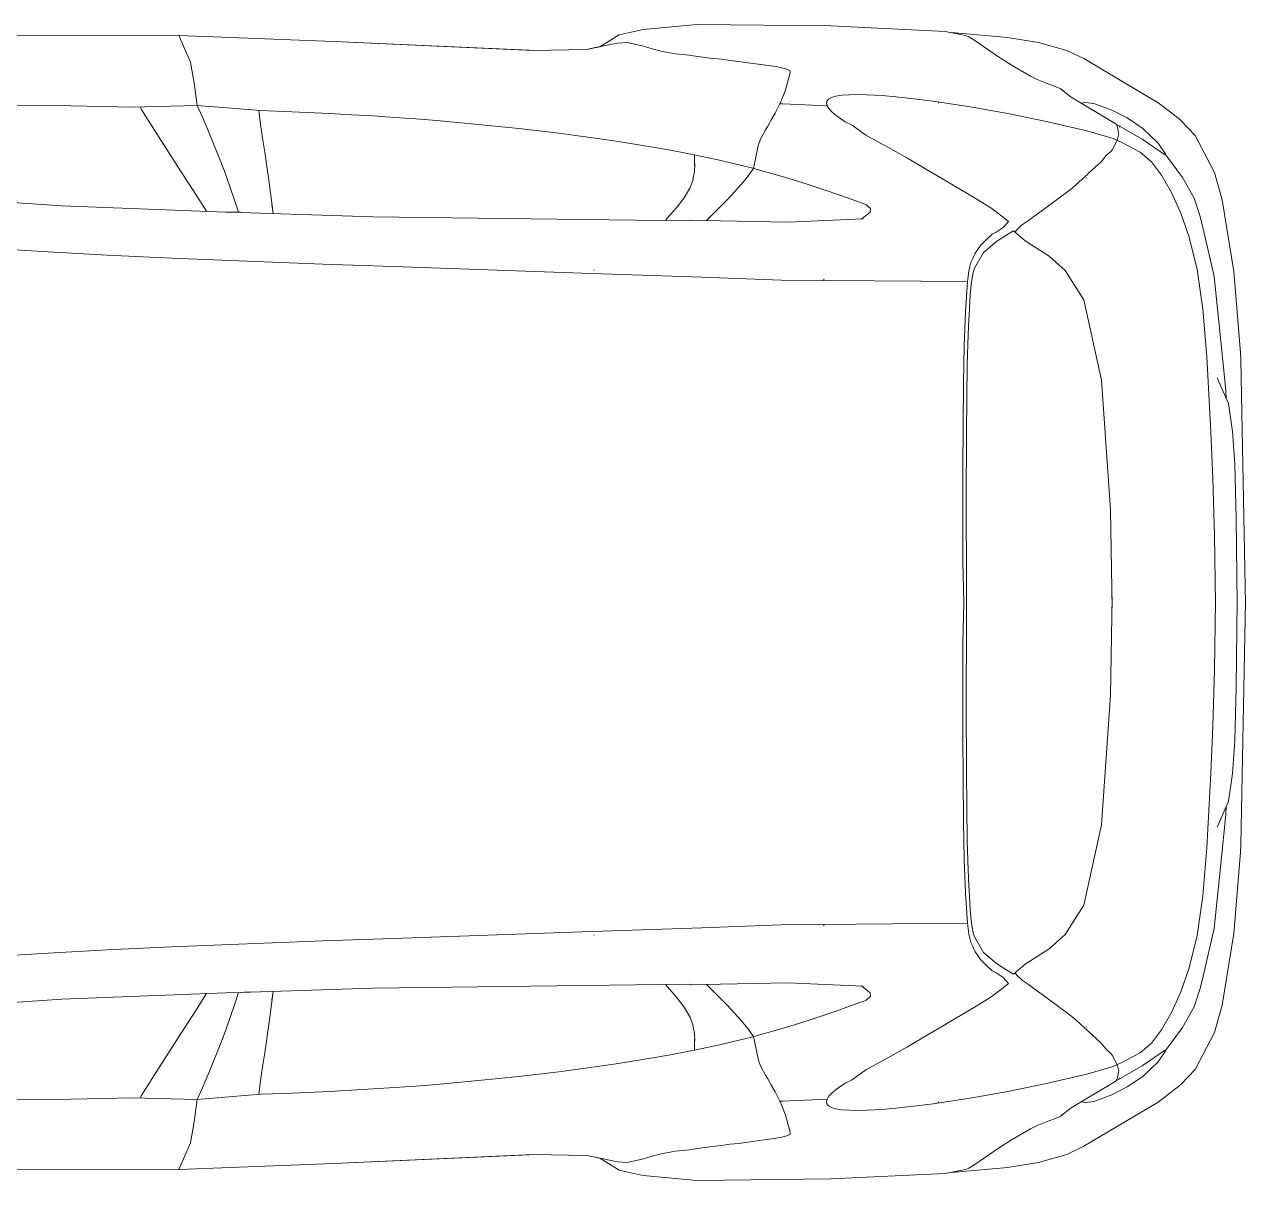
# Model space of a CAD drawing. Header units: millimetres. Extents: x -6000 to 28000, y -6000 to 27998.
# Drawn here: x 15007 to 16806, y 6429 to 8132 of the extents above; entities that cross this region are included whole.
import ezdxf

# ---------------------------------------------------------------- set-up
doc = ezdxf.new("R2010")
doc.units = ezdxf.units.MM
doc.header["$MEASUREMENT"] = 0
doc.layers.add('Interior - Furniture', color=7, linetype='Continuous')
doc.layers.add('Interior - Furniture _Pen_No__4', color=104, linetype='Continuous', lineweight=20, true_color=0x029e21)

# ---------------------------------------------------------------- blocks, each defined once
blk = doc.blocks.new('Subcompact Car 18')
at = {"layer": 'Interior - Furniture _Pen_No__4', "linetype": 'Continuous'}
for p, q in [((1844.2, 851.5), (1765, 844.2)), ((1844.2, 851.5), (1765, 844.2)), ((2041.1, 849.2), (1844.2, 851.5)), ((2041.1, 849.2), (1844.2, 851.5)), ((2209.5, 841), (2041.1, 849.2)), ((2209.5, 841), (2041.1, 849.2)), ((1081, 835), (446.4, 836.5)), ((1081, 835), (446.4, 836.5)), ((1081, 835), (1098.2, 795.8)), ((1081, 835), (1309, 826.2)), ((1309, 826.2), (1081, 835)), ((1700.8, 818.7), (1729.7, 836.2)), ((1729.7, 836.2), (1700.8, 818.7)), ((1729.7, 836.2), (1765, 844.2)), ((1765, 844.2), (1729.7, 836.2)), ((2219.4, 839.2), (2209.5, 841)), ((2220.2, 839), (2209.5, 841)), ((2240.1, 835.3), (2219.4, 839.2)), ((2224.4, 839.1), (2220.2, 839)), ((2224.4, 839.1), (2220.2, 839)), ((2301.5, 832.3), (2224.4, 839.1)), ((2301.5, 832.3), (2224.4, 839.1)), ((2244.7, 833.1), (2240.1, 835.3)), ((2253.3, 827.8), (2244.7, 833.1)), ((2265.9, 819.1), (2253.3, 827.8)), ((2347.2, 824.7), (2301.5, 832.3)), ((2347.2, 824.7), (2301.5, 832.3)), ((1309, 826.2), (1608.2, 813)), ((1602.6, 813.2), (1309, 826.2)), ((1682, 814.4), (1602.6, 813.2)), ((1682, 814.4), (1602.6, 813.2)), ((1700.8, 818.7), (1682, 814.4)), ((1682, 814.4), (1693.9, 817.3)), ((1693.9, 817.3), (1726.8, 824)), ((1726.8, 824), (1741.4, 824.9)), ((1741.4, 824.9), (1765.4, 819.3)), ((1765.4, 819.3), (1778, 815.6)), ((1778, 815.6), (1793.5, 811.8)), ((1793.5, 811.8), (1796.3, 811.2)), ((1796.3, 811.2), (1812.3, 808.1)), ((2288.2, 803.8), (2265.9, 819.1)), ((2347.2, 824.7), (2389.1, 812.9)), ((2389.1, 812.9), (2347.2, 824.7)), ((2389.1, 812.9), (2414.1, 801.1)), ((2414.1, 801.1), (2389.1, 812.9)), ((1098.2, 795.8), (1103.5, 764.9)), ((1812.3, 808.1), (1832.5, 806.1)), ((1832.5, 806.1), (1838.5, 805.4)), ((1838.5, 805.4), (1863, 801.9)), ((1863, 801.9), (1879.8, 800.1)), ((1879.8, 800.1), (1892.9, 798.1)), ((1892.9, 798.1), (1905.4, 796.8)), ((1905.4, 796.8), (1919, 794.9)), ((1919, 794.9), (1960.7, 789.3)), ((2308.2, 790.8), (2288.2, 803.8)), ((2523.4, 736.1), (2414.1, 801.1)), ((2523.4, 736.1), (2414.1, 801.1)), ((1960.7, 789.3), (1969, 787.7)), ((1969, 787.7), (1971.1, 787.1)), ((1971.1, 787.1), (1976.3, 785.6)), ((1976.3, 785.6), (1978.4, 784.7)), ((1979.9, 774.2), (1978.1, 768.5)), ((1978.4, 784.7), (1979.4, 784.2)), ((1979.4, 784.2), (1980.8, 783.5)), ((1981.5, 780.7), (1979.9, 774.2)), ((1980.8, 783.5), (1981.2, 782.8)), ((1981.2, 782.8), (1981.6, 781.2)), ((1981.6, 781.2), (1981.5, 780.7)), ((2335.2, 775.3), (2308.2, 790.8)), ((2345.3, 770.6), (2335.2, 775.3)), ((1103.5, 764.9), (1108.1, 732.3)), ((1977.5, 765.4), (1974.5, 755.3)), ((1978.1, 768.5), (1977.5, 765.4)), ((2359.8, 764.6), (2345.3, 770.6)), ((2370.9, 760.4), (2359.8, 764.6)), ((2379.1, 757.2), (2370.9, 760.4)), ((2395.3, 744.5), (2379.1, 757.2)), ((1968, 738.9), (1965.9, 734.5)), ((1973.8, 753.6), (1968, 738.9)), ((1974.5, 755.3), (1973.8, 753.6)), ((2034.7, 735.1), (2035.3, 738.4)), ((2035.3, 738.4), (2037.7, 741.4)), ((2037.7, 741.4), (2042.1, 743.8)), ((2042.1, 743.8), (2048.7, 745.8)), ((2048.7, 745.8), (2057.5, 747.2)), ((2057.5, 747.2), (2068.7, 748)), ((2068.7, 748), (2082.5, 748.1)), ((2082.5, 748.1), (2116.9, 746.7)), ((2116.9, 746.7), (2137.1, 744.9)), ((2137.1, 744.9), (2159.2, 742.6)), ((2159.2, 742.6), (2191.9, 738.6)), ((2191.9, 738.6), (2246.3, 730.3)), ((2460.2, 705.4), (2395.3, 744.5)), ((2422, 739.3), (2422, 739.3)), ((922, 731.4), (818.6, 732.6)), ((968.3, 730.6), (922, 731.4)), ((1011.8, 729.8), (968.3, 730.6)), ((1108.1, 732.3), (1011.8, 729.8)), ((1025.2, 726.9), (1024.2, 730.1)), ((1052.1, 684.9), (1025.2, 726.9)), ((1201.8, 724.5), (1108.1, 732.3)), ((1108.1, 732.3), (1115.6, 715.1)), ((1201.2, 704.1), (1198.9, 724.8)), ((1236.2, 723.2), (1201.8, 724.5)), ((1269.8, 721.8), (1236.2, 723.2)), ((1302.7, 720.2), (1269.8, 721.8)), ((1335, 718.5), (1302.7, 720.2)), ((1959.3, 720.9), (1953, 710)), ((1965.9, 734.5), (1959.3, 720.9)), ((1970.6, 734.7), (1965.9, 734.5)), ((1965.9, 734.5), (1970.6, 734.7)), ((2035.7, 731.4), (1970.6, 734.7)), ((1970.6, 734.7), (2035.7, 731.4)), ((2035.7, 731.4), (2034.7, 735.1)), ((2038.4, 727.4), (2035.7, 731.4)), ((2042.4, 723.1), (2038.4, 727.4)), ((2047.7, 718.5), (2042.4, 723.1)), ((2199.9, 737.4), (2199.9, 735.5)), ((2199.9, 737.4), (2199.9, 735.5)), ((2246.3, 730.3), (2302.1, 720.3)), ((2302.1, 720.3), (2356.5, 709.2)), ((2416.3, 736.7), (2410.4, 735.4)), ((2428.5, 734.9), (2416.3, 736.7)), ((2455.3, 725.2), (2428.5, 734.9)), ((2477.7, 713.7), (2455.3, 725.2)), ((2523.4, 736.1), (2553.7, 712.7)), ((2553.7, 712.7), (2523.4, 736.1)), ((1115.6, 715.1), (1123.7, 696.3)), ((1204.7, 681.2), (1201.2, 704.1)), ((1366.9, 716.6), (1335, 718.5)), ((1398.5, 714.6), (1366.9, 716.6)), ((1429.8, 712.3), (1398.5, 714.6)), ((1460.7, 709.8), (1429.8, 712.3)), ((1491.4, 707.2), (1460.7, 709.8)), ((1521.8, 704.3), (1491.4, 707.2)), ((1551.9, 701.3), (1521.8, 704.3)), ((1948.4, 701.5), (1945.2, 696.3)), ((1951.4, 707), (1948.4, 701.5)), ((1953, 710), (1951.4, 707)), ((2062.2, 708.2), (2047.7, 718.5)), ((2054.3, 713.5), (2047.7, 718.5)), ((2062.2, 708.2), (2054.3, 713.5)), ((2072.8, 703), (2062.2, 708.2)), ((2093, 688.6), (2072.8, 703)), ((2356.5, 709.2), (2418.4, 694.8)), ((2461.6, 704.4), (2460.2, 705.4)), ((2463.3, 700), (2461.6, 704.4)), ((2499.8, 682.6), (2461.6, 704.4)), ((2500.8, 698), (2477.7, 713.7)), ((2557.4, 709.6), (2553.7, 712.7)), ((2557.4, 709.6), (2553.7, 712.7)), ((2577.8, 688.1), (2557.4, 709.6)), ((2577.8, 688.1), (2557.4, 709.6)), ((1078.9, 642.9), (1052.1, 684.9)), ((1123.7, 696.3), (1131.6, 676.9)), ((1581.7, 698.1), (1551.9, 701.3)), ((1611.2, 694.7), (1581.7, 698.1)), ((1640.4, 691.2), (1611.2, 694.7)), ((1669.2, 687.4), (1640.4, 691.2)), ((1697.5, 683.5), (1669.2, 687.4)), ((1938.7, 684.4), (1935.8, 677.4)), ((1945.2, 696.3), (1938.7, 684.4)), ((2125, 670.9), (2093, 688.6)), ((2418.4, 694.8), (2457, 683.5)), ((2462.9, 680.7), (2465.4, 690.3)), ((2463.9, 697.6), (2463.3, 700)), ((2464.4, 694.1), (2463.9, 697.6)), ((2465.4, 690.3), (2464.4, 694.1)), ((2466.6, 700.3), (2466.1, 700.5)), ((2523.2, 676.4), (2500.8, 698)), ((2606.3, 633.4), (2577.8, 688.1)), ((2606.3, 633.4), (2577.8, 688.1)), ((1131.6, 676.9), (1132, 675.8)), ((1132, 675.8), (1140, 656.6)), ((1207.4, 663.5), (1204.7, 681.2)), ((1725.3, 679.4), (1697.5, 683.5)), ((1779.1, 670.8), (1725.3, 679.4)), ((1804.9, 666.2), (1779.1, 670.8)), ((1829.9, 661.4), (1804.9, 666.2)), ((1934.1, 672.4), (1927.4, 639.2)), ((1935.8, 677.4), (1934.1, 672.4)), ((2154.1, 654.4), (2125, 670.9)), ((2455.6, 666.9), (2454.6, 665.4)), ((2462.9, 680.7), (2455.6, 666.9)), ((2457, 683.5), (2468.7, 678)), ((2496.9, 663.5), (2468.7, 678)), ((2499.8, 682.6), (2535.6, 657.8)), ((2534.6, 659.8), (2523.2, 676.4)), ((1140, 656.6), (1148.1, 635.1)), ((1207.4, 663.5), (1209.4, 649.7)), ((1209.4, 649.7), (1210.9, 638.7)), ((1842.4, 658.9), (1829.9, 661.4)), ((1840.2, 656.4), (1840.3, 658.5)), ((1840.2, 654.1), (1840.2, 656.4)), ((1840.6, 643.4), (1840.2, 654.1)), ((1840.3, 658.5), (1840.3, 659.3)), ((1877.3, 651.5), (1842.4, 658.9)), ((1900, 646.2), (1877.3, 651.5)), ((2184.6, 636.3), (2154.1, 654.4)), ((2439.6, 649), (2426.3, 637.1)), ((2441.6, 651.4), (2439.6, 649)), ((2446.9, 658.2), (2441.6, 651.4)), ((2454.6, 665.4), (2446.9, 658.2)), ((2513.4, 649.3), (2496.9, 663.5)), ((2528.4, 629.4), (2513.4, 649.3)), ((2535.6, 657.8), (2559.4, 625.9)), ((1105.8, 600.9), (1078.9, 642.9)), ((1148.1, 635.1), (1156, 612.7)), ((1210.9, 638.7), (1213.8, 618.4)), ((1840.3, 634.9), (1838.2, 622.9)), ((1840.7, 645.9), (1840.2, 634.3)), ((1924.4, 640.1), (1900, 646.2)), ((1927.4, 639.2), (1917.1, 625.1)), ((1965.9, 628.6), (1924.4, 640.1)), ((2206.6, 623.5), (2184.6, 636.3)), ((2419.8, 631), (2402.7, 615.5)), ((2420.3, 631.7), (2419.8, 631)), ((2426.3, 637.1), (2420.3, 631.7)), ((2617.8, 593.2), (2606.3, 633.4)), ((2617.8, 593.2), (2606.3, 633.4)), ((1156, 612.7), (1163.9, 589.7)), ((1213.8, 618.4), (1217.3, 592.1)), ((1833.4, 609.8), (1838.3, 623.2)), ((1908.6, 615.3), (1899.4, 604.9)), ((1917.1, 625.1), (1908.6, 615.3)), ((1987.5, 622.1), (1965.9, 628.6)), ((2009.3, 615.2), (1987.5, 622.1)), ((2031.3, 607.9), (2009.3, 615.2)), ((2226.5, 611.9), (2206.6, 623.5)), ((2248.9, 598.7), (2226.5, 611.9)), ((2402.7, 615.5), (2396.1, 609.7)), ((2417.8, 624.8), (2418.3, 625.4)), ((2543.1, 604), (2528.4, 629.4)), ((2576.4, 595.8), (2559.4, 625.9)), ((908.5, 584.4), (725.9, 596.3)), ((1121.6, 576.2), (1105.8, 600.9)), ((1814, 581.4), (1825.2, 596.2)), ((1833.7, 610.4), (1825.2, 596.2)), ((1889.1, 593.8), (1877.4, 581.7)), ((1899.4, 604.9), (1889.1, 593.8)), ((2052.9, 600.5), (2031.3, 607.9)), ((2072.9, 593.4), (2052.9, 600.5)), ((2276.9, 581.2), (2248.9, 598.7)), ((2396.1, 609.7), (2369.4, 589.6)), ((2557, 573.4), (2543.1, 604)), ((2576.4, 595.8), (2585.2, 568.6)), ((1150.1, 575.1), (908.5, 584.4)), ((1163.9, 589.7), (1168.9, 574.7)), ((1217.3, 592.1), (1219.8, 572.9)), ((1218.1, 585.6), (1219.9, 572.9)), ((1814, 581.4), (1800.9, 566.4)), ((1877.4, 581.7), (1864.6, 568.9)), ((2091.2, 586.8), (2072.9, 593.4)), ((2093.1, 586.1), (2091.2, 586.8)), ((2093.4, 585.9), (2099.7, 580.1)), ((2099.7, 580.1), (2099.2, 575)), ((2295.2, 567.8), (2276.9, 581.2)), ((2357.9, 581.5), (2340.3, 568.7)), ((2369.3, 589.7), (2357.9, 581.5)), ((2635, 487.4), (2617.8, 593.2)), ((2635, 487.4), (2617.8, 593.2)), ((1171.2, 574.7), (1150.1, 575.1)), ((1171.2, 574.7), (1171.5, 574.4)), ((1171.2, 574.7), (1176.4, 574.2)), ((1176.4, 574.2), (1186.1, 574)), ((1366.4, 567.9), (1186.1, 574)), ((1366.4, 567.9), (1831.3, 562.2)), ((1800.9, 566.4), (1798.1, 563.4)), ((1834.7, 563.2), (1831.3, 562.2)), ((1834.7, 563.2), (1853.9, 562.6)), ((1835.1, 563.2), (1834.7, 563.2)), ((1835.7, 563.1), (1835.1, 563.2)), ((1978.1, 560.4), (1853.9, 562.6)), ((1864.6, 568.9), (1858.1, 562.5)), ((2088.8, 565), (1978.1, 560.4)), ((2086.7, 565.2), (2085.6, 564.9)), ((2099.2, 575), (2086.7, 565.2)), ((2302.8, 561.3), (2295.2, 567.8)), ((2295.2, 552.5), (2302.8, 561.3)), ((2332.3, 562.9), (2323.7, 556.6)), ((2340.3, 568.7), (2332.3, 562.9)), ((2569.3, 538), (2557, 573.4)), ((2589.9, 550.3), (2585.2, 568.6)), ((2270.2, 534.2), (2278.7, 542.7)), ((2278.7, 542.7), (2285, 545.7)), ((2285, 545.7), (2295.2, 552.5)), ((2285.2, 531.8), (2299, 540.8)), ((2299, 540.8), (2309.2, 546.9)), ((2309.2, 546.9), (2310.4, 547.6)), ((2327.4, 532.8), (2310.4, 547.6)), ((2316.2, 549.8), (2312.5, 545.7)), ((2321.2, 554.6), (2316.2, 549.8)), ((2323.7, 556.6), (2321.2, 554.6)), ((2589.9, 550.3), (2605.8, 480.2)), ((888.3, 516.6), (794.5, 522.3)), ((2257.6, 520), (2261.6, 525.7)), ((2261.6, 525.7), (2266.2, 530.3)), ((2266.2, 530.3), (2270.2, 534.2)), ((2266.2, 515.5), (2285.2, 531.8)), ((2362.8, 510.3), (2327.4, 532.8)), ((2581.1, 490.6), (2569.3, 538)), ((975.1, 511.5), (888.3, 516.6)), ((1070.5, 507.1), (975.1, 511.5)), ((1293.1, 498.2), (1070.5, 507.1)), ((2247.7, 500.9), (2250.2, 506.9)), ((2250.2, 506.9), (2253.9, 514.7)), ((2252.7, 492.5), (2266.2, 515.5)), ((2253.9, 514.7), (2257.6, 520)), ((2386.6, 489.2), (2362.8, 510.3)), ((1410.7, 494.5), (1293.1, 498.2)), ((1550, 489.5), (1410.7, 494.5)), ((1675.2, 485.3), (1550, 489.5)), ((1692.4, 490), (1692.5, 489.4)), ((2242.4, 472.6), (2244.3, 488.2)), ((2244.3, 488.2), (2246, 494.8)), ((2246, 494.8), (2247.7, 500.9)), ((2249.1, 475.4), (2251.1, 486.5)), ((2251.1, 486.5), (2252.7, 492.5)), ((2386.6, 489.2), (2413.7, 446)), ((2589.3, 431.9), (2581.1, 490.6)), ((2644.8, 367.7), (2635, 487.4)), ((2644.8, 367.7), (2635, 487.4)), ((1763.4, 482.3), (1675.2, 485.3)), ((1851.3, 479.2), (1763.4, 482.3)), ((1968.3, 474.6), (1851.3, 479.2)), ((2242.4, 472.6), (1968.3, 474.6)), ((2030.8, 473.8), (2030.8, 476.5)), ((2239.6, 428), (2242.4, 472.6)), ((2247.2, 459.1), (2249.1, 475.4)), ((2605.8, 480.2), (2615.7, 384.9)), ((2246.1, 444.1), (2247.2, 459.1)), ((2245.4, 431.4), (2246.1, 444.1)), ((2439.9, 327.4), (2413.7, 446)), ((2595, 361.6), (2589.3, 431.9)), ((2237.9, 378.4), (2239.6, 428)), ((2243.6, 394.3), (2244.6, 417)), ((2244.6, 417), (2245.4, 431.4)), ((2236.7, 322.8), (2237.9, 378.4)), ((2242.2, 350.8), (2243.6, 394.3)), ((2615.7, 384.9), (2623.1, 312.2)), ((2600.9, 251.6), (2595, 361.6)), ((2645.3, 357.4), (2644.8, 367.7)), ((2645.3, 357.4), (2644.8, 367.7)), ((2240.9, 250.4), (2242.2, 350.8)), ((2645.3, 357.4), (2652.2, -2.1)), ((2652.2, -2.1), (2645.3, 357.4)), ((2439.9, 327.4), (2453.3, 136.3)), ((2610.2, 330.9), (2627, 292.9)), ((2235.7, 197.3), (2236.7, 322.8)), ((2623.1, 312.2), (2623.8, 300.1)), ((2627, 292.9), (2633.1, 251.7)), ((2240.7, 147.8), (2240.9, 250.4)), ((2604, 182.3), (2600.9, 251.6)), ((2633.1, 251.7), (2636.4, 203.6)), ((2636.4, 203.6), (2638.2, 124.2)), ((2235.7, 129.5), (2235.7, 197.3)), ((2606.6, 99.2), (2604, 182.3)), ((2240.7, 109.9), (2240.7, 147.8)), ((2235.9, 59.7), (2235.7, 129.5)), ((2453.3, 136.3), (2455.7, -8.5)), ((2240.9, 71), (2240.7, 109.9)), ((2638.2, 124.2), (2639.6, -2.1)), ((2608.1, -2.1), (2606.6, 99.2)), ((2236, 39.8), (2235.9, 59.7)), ((2241.2, -8.4), (2240.9, 71)), ((2237, 0), (2236, 39.8)), ((2237, 0), (2236, -39.8)), ((2241.2, 8.4), (2240.9, -71)), ((2453.3, -136.3), (2455.7, 8.5)), ((2608.1, 2.1), (2606.6, -99.2)), ((2638.2, -124.2), (2639.6, 2.1)), ((2645.3, -357.4), (2652.2, 2.1)), ((2652.2, 2.1), (2645.3, -357.4)), ((2236, -39.8), (2235.9, -59.7)), ((2235.9, -59.7), (2235.7, -129.5)), ((2240.9, -71), (2240.7, -109.9)), ((2606.6, -99.2), (2604, -182.3)), ((2240.7, -109.9), (2240.7, -147.8)), ((2636.4, -203.6), (2638.2, -124.2)), ((2235.7, -129.5), (2235.7, -197.3)), ((2439.9, -327.4), (2453.3, -136.3)), ((2240.7, -147.8), (2240.9, -250.4)), ((2235.7, -197.3), (2236.7, -322.8)), ((2604, -182.3), (2600.9, -251.6)), ((2633.1, -251.7), (2636.4, -203.6)), ((2240.9, -250.4), (2242.2, -350.8)), ((2600.9, -251.6), (2595, -361.6)), ((2627, -292.9), (2633.1, -251.7)), ((2610.2, -330.9), (2627, -292.9)), ((2623.1, -312.2), (2623.8, -300.1)), ((2236.7, -322.8), (2237.9, -378.4)), ((2615.7, -384.9), (2623.1, -312.2)), ((2439.9, -327.4), (2413.7, -446)), ((2242.2, -350.8), (2243.6, -394.3)), ((2645.3, -357.4), (2644.8, -367.7)), ((2645.3, -357.4), (2644.8, -367.7)), ((2595, -361.6), (2589.3, -431.9)), ((2644.8, -367.7), (2635, -487.4)), ((2644.8, -367.7), (2635, -487.4)), ((2237.9, -378.4), (2239.6, -428)), ((2243.6, -394.3), (2244.6, -417)), ((2605.8, -480.2), (2615.7, -384.9)), ((2239.6, -428), (2242.4, -472.6)), ((2244.6, -417), (2245.4, -431.4)), ((2245.4, -431.4), (2246.1, -444.1)), ((2246.1, -444.1), (2247.2, -459.1)), ((2386.6, -489.2), (2413.7, -446)), ((2589.3, -431.9), (2581.1, -490.6)), ((2247.2, -459.1), (2249.1, -475.4)), ((1675.2, -485.3), (1550, -489.5)), ((1763.4, -482.3), (1675.2, -485.3)), ((1851.3, -479.2), (1763.4, -482.3)), ((1968.3, -474.6), (1851.3, -479.2)), ((2242.4, -472.6), (1968.3, -474.6)), ((2030.8, -473.8), (2030.8, -476.5)), ((2242.4, -472.6), (2244.3, -488.2)), ((2249.1, -475.4), (2251.1, -486.5)), ((2589.9, -550.3), (2605.8, -480.2)), ((1293.1, -498.2), (1070.5, -507.1)), ((1410.7, -494.5), (1293.1, -498.2)), ((1550, -489.5), (1410.7, -494.5)), ((1692.4, -490), (1692.5, -489.4)), ((2244.3, -488.2), (2246, -494.8)), ((2246, -494.8), (2247.7, -500.9)), ((2247.7, -500.9), (2250.2, -506.9)), ((2251.1, -486.5), (2252.7, -492.5)), ((2252.7, -492.5), (2266.2, -515.5)), ((2386.6, -489.2), (2362.8, -510.3)), ((2581.1, -490.6), (2569.3, -538)), ((2635, -487.4), (2617.8, -593.2)), ((2635, -487.4), (2617.8, -593.2)), ((888.3, -516.6), (794.5, -522.3)), ((975.1, -511.5), (888.3, -516.6)), ((1070.5, -507.1), (975.1, -511.5)), ((2250.2, -506.9), (2253.9, -514.7)), ((2253.9, -514.7), (2257.6, -520)), ((2257.6, -520), (2261.6, -525.7)), ((2266.2, -515.5), (2285.2, -531.8)), ((2362.8, -510.3), (2327.4, -532.8)), ((2261.6, -525.7), (2266.2, -530.3)), ((2266.2, -530.3), (2270.2, -534.2)), ((2270.2, -534.2), (2278.7, -542.7)), ((2285.2, -531.8), (2299, -540.8)), ((2327.4, -532.8), (2310.4, -547.6)), ((2569.3, -538), (2557, -573.4)), ((2278.7, -542.7), (2285, -545.7)), ((2285, -545.7), (2295.2, -552.5)), ((2295.2, -552.5), (2302.8, -561.3)), ((2299, -540.8), (2309.2, -546.9)), ((2309.2, -546.9), (2310.4, -547.6)), ((2316.2, -549.8), (2312.5, -545.7)), ((2321.2, -554.6), (2316.2, -549.8)), ((2323.7, -556.6), (2321.2, -554.6)), ((2332.3, -562.9), (2323.7, -556.6)), ((2589.9, -550.3), (2585.2, -568.6)), ((1150.1, -575.1), (908.5, -584.4)), ((1171.2, -574.7), (1150.1, -575.1)), ((1163.9, -589.7), (1168.9, -574.7)), ((1171.2, -574.7), (1176.4, -574.2)), ((1171.2, -574.7), (1171.5, -574.4)), ((1176.4, -574.2), (1186.1, -574)), ((1366.4, -567.9), (1186.1, -574)), ((1217.3, -592.1), (1219.8, -572.9)), ((1218.1, -585.6), (1219.9, -572.9)), ((1366.4, -567.9), (1831.3, -562.2)), ((1800.9, -566.4), (1798.1, -563.4)), ((1814, -581.4), (1800.9, -566.4)), ((1834.7, -563.2), (1831.3, -562.2)), ((1834.7, -563.2), (1853.9, -562.6)), ((1835.1, -563.2), (1834.7, -563.2)), ((1835.7, -563.1), (1835.1, -563.2)), ((1978.1, -560.4), (1853.9, -562.6)), ((1864.6, -568.9), (1858.1, -562.5)), ((1877.4, -581.7), (1864.6, -568.9)), ((2088.8, -565), (1978.1, -560.4)), ((2086.7, -565.2), (2085.6, -564.9)), ((2099.2, -575), (2086.7, -565.2)), ((2099.7, -580.1), (2099.2, -575)), ((2295.2, -567.8), (2276.9, -581.2)), ((2302.8, -561.3), (2295.2, -567.8)), ((2340.3, -568.7), (2332.3, -562.9)), ((2357.9, -581.5), (2340.3, -568.7)), ((2557, -573.4), (2543.1, -604)), ((2576.4, -595.8), (2585.2, -568.6)), ((908.5, -584.4), (725.9, -596.3)), ((1121.6, -576.2), (1105.8, -600.9)), ((1156, -612.7), (1163.9, -589.7)), ((1213.8, -618.4), (1217.3, -592.1)), ((1814, -581.4), (1825.2, -596.2)), ((1889.1, -593.8), (1877.4, -581.7)), ((2072.9, -593.4), (2052.9, -600.5)), ((2091.2, -586.8), (2072.9, -593.4)), ((2093.1, -586.1), (2091.2, -586.8)), ((2093.4, -585.9), (2099.7, -580.1)), ((2276.9, -581.2), (2248.9, -598.7)), ((2369.3, -589.7), (2357.9, -581.5)), ((2396.1, -609.7), (2369.4, -589.6)), ((2617.8, -593.2), (2606.3, -633.4)), ((2617.8, -593.2), (2606.3, -633.4)), ((1105.8, -600.9), (1078.9, -642.9)), ((1833.7, -610.4), (1825.2, -596.2)), ((1833.4, -609.8), (1838.3, -623.2)), ((1899.4, -604.9), (1889.1, -593.8)), ((1908.6, -615.3), (1899.4, -604.9)), ((2031.3, -607.9), (2009.3, -615.2)), ((2052.9, -600.5), (2031.3, -607.9)), ((2248.9, -598.7), (2226.5, -611.9)), ((2402.7, -615.5), (2396.1, -609.7)), ((2543.1, -604), (2528.4, -629.4)), ((2576.4, -595.8), (2559.4, -625.9)), ((1148.1, -635.1), (1156, -612.7)), ((1210.9, -638.7), (1213.8, -618.4)), ((1840.3, -634.9), (1838.2, -622.9)), ((1917.1, -625.1), (1908.6, -615.3)), ((1927.4, -639.2), (1917.1, -625.1)), ((1965.9, -628.6), (1924.4, -640.1)), ((1987.5, -622.1), (1965.9, -628.6)), ((2009.3, -615.2), (1987.5, -622.1)), ((2206.6, -623.5), (2184.6, -636.3)), ((2226.5, -611.9), (2206.6, -623.5)), ((2419.8, -631), (2402.7, -615.5)), ((2417.8, -624.8), (2418.3, -625.4)), ((2528.4, -629.4), (2513.4, -649.3)), ((2535.6, -657.8), (2559.4, -625.9)), ((1078.9, -642.9), (1052.1, -684.9)), ((1140, -656.6), (1148.1, -635.1)), ((1209.4, -649.7), (1210.9, -638.7)), ((1840.7, -645.9), (1840.2, -634.3)), ((1840.6, -643.4), (1840.2, -654.1)), ((1900, -646.2), (1877.3, -651.5)), ((1924.4, -640.1), (1900, -646.2)), ((1934.1, -672.4), (1927.4, -639.2)), ((2184.6, -636.3), (2154.1, -654.4)), ((2420.3, -631.7), (2419.8, -631)), ((2426.3, -637.1), (2420.3, -631.7)), ((2439.6, -649), (2426.3, -637.1)), ((2606.3, -633.4), (2577.8, -688.1)), ((2606.3, -633.4), (2577.8, -688.1)), ((1132, -675.8), (1140, -656.6)), ((1207.4, -663.5), (1204.7, -681.2)), ((1207.4, -663.5), (1209.4, -649.7)), ((1829.9, -661.4), (1804.9, -666.2)), ((1842.4, -658.9), (1829.9, -661.4)), ((1840.2, -654.1), (1840.2, -656.4)), ((1840.2, -656.4), (1840.3, -658.5)), ((1840.3, -658.5), (1840.3, -659.3)), ((1877.3, -651.5), (1842.4, -658.9)), ((2154.1, -654.4), (2125, -670.9)), ((2441.6, -651.4), (2439.6, -649)), ((2446.9, -658.2), (2441.6, -651.4)), ((2454.6, -665.4), (2446.9, -658.2)), ((2455.6, -666.9), (2454.6, -665.4)), ((2496.9, -663.5), (2468.7, -678)), ((2513.4, -649.3), (2496.9, -663.5)), ((2499.8, -682.6), (2535.6, -657.8)), ((2534.6, -659.8), (2523.2, -676.4)), ((1123.7, -696.3), (1131.6, -676.9)), ((1131.6, -676.9), (1132, -675.8)), ((1204.7, -681.2), (1201.2, -704.1)), ((1697.5, -683.5), (1669.2, -687.4)), ((1725.3, -679.4), (1697.5, -683.5)), ((1779.1, -670.8), (1725.3, -679.4)), ((1804.9, -666.2), (1779.1, -670.8)), ((1935.8, -677.4), (1934.1, -672.4)), ((1938.7, -684.4), (1935.8, -677.4)), ((2125, -670.9), (2093, -688.6)), ((2418.4, -694.8), (2457, -683.5)), ((2462.9, -680.7), (2455.6, -666.9)), ((2457, -683.5), (2468.7, -678)), ((2499.8, -682.6), (2461.6, -704.4)), ((2462.9, -680.7), (2465.4, -690.3)), ((2523.2, -676.4), (2500.8, -698)), ((1052.1, -684.9), (1025.2, -726.9)), ((1115.6, -715.1), (1123.7, -696.3)), ((1551.9, -701.3), (1521.8, -704.3)), ((1581.7, -698.1), (1551.9, -701.3)), ((1611.2, -694.7), (1581.7, -698.1)), ((1640.4, -691.2), (1611.2, -694.7)), ((1669.2, -687.4), (1640.4, -691.2)), ((1945.2, -696.3), (1938.7, -684.4)), ((1948.4, -701.5), (1945.2, -696.3)), ((2093, -688.6), (2072.8, -703)), ((2356.5, -709.2), (2418.4, -694.8)), ((2463.3, -700), (2461.6, -704.4)), ((2463.9, -697.6), (2463.3, -700)), ((2464.4, -694.1), (2463.9, -697.6)), ((2465.4, -690.3), (2464.4, -694.1)), ((2466.6, -700.3), (2466.1, -700.5)), ((2500.8, -698), (2477.7, -713.7)), ((2577.8, -688.1), (2557.4, -709.6)), ((2577.8, -688.1), (2557.4, -709.6)), ((1108.1, -732.3), (1115.6, -715.1)), ((1201.2, -704.1), (1198.9, -724.8)), ((1335, -718.5), (1302.7, -720.2)), ((1366.9, -716.6), (1335, -718.5)), ((1398.5, -714.6), (1366.9, -716.6)), ((1429.8, -712.3), (1398.5, -714.6)), ((1460.7, -709.8), (1429.8, -712.3)), ((1491.4, -707.2), (1460.7, -709.8)), ((1521.8, -704.3), (1491.4, -707.2)), ((1951.4, -707), (1948.4, -701.5)), ((1953, -710), (1951.4, -707)), ((1959.3, -720.9), (1953, -710)), ((2047.7, -718.5), (2042.4, -723.1)), ((2062.2, -708.2), (2047.7, -718.5)), ((2054.3, -713.5), (2047.7, -718.5)), ((2062.2, -708.2), (2054.3, -713.5)), ((2072.8, -703), (2062.2, -708.2)), ((2302.1, -720.3), (2356.5, -709.2)), ((2460.2, -705.4), (2395.3, -744.5)), ((2477.7, -713.7), (2455.3, -725.2)), ((2461.6, -704.4), (2460.2, -705.4)), ((2523.4, -736.1), (2553.7, -712.7)), ((2553.7, -712.7), (2523.4, -736.1)), ((2557.4, -709.6), (2553.7, -712.7)), ((2557.4, -709.6), (2553.7, -712.7)), ((922, -731.4), (818.6, -732.6)), ((968.3, -730.6), (922, -731.4)), ((1011.8, -729.8), (968.3, -730.6)), ((1108.1, -732.3), (1011.8, -729.8)), ((1025.2, -726.9), (1024.2, -730.1)), ((1103.5, -764.9), (1108.1, -732.3)), ((1201.8, -724.5), (1108.1, -732.3)), ((1236.2, -723.2), (1201.8, -724.5)), ((1269.8, -721.8), (1236.2, -723.2)), ((1302.7, -720.2), (1269.8, -721.8)), ((1965.9, -734.5), (1959.3, -720.9)), ((1970.6, -734.7), (1965.9, -734.5)), ((1968, -738.9), (1965.9, -734.5)), ((1965.9, -734.5), (1970.6, -734.7)), ((2035.7, -731.4), (1970.6, -734.7)), ((1970.6, -734.7), (2035.7, -731.4)), ((2035.7, -731.4), (2034.7, -735.1)), ((2034.7, -735.1), (2035.3, -738.4)), ((2038.4, -727.4), (2035.7, -731.4)), ((2042.4, -723.1), (2038.4, -727.4)), ((2191.9, -738.6), (2246.3, -730.3)), ((2199.9, -737.4), (2199.9, -735.5)), ((2199.9, -737.4), (2199.9, -735.5)), ((2246.3, -730.3), (2302.1, -720.3)), ((2416.3, -736.7), (2410.4, -735.4)), ((2523.4, -736.1), (2414.1, -801.1)), ((2523.4, -736.1), (2414.1, -801.1)), ((2428.5, -734.9), (2416.3, -736.7)), ((2455.3, -725.2), (2428.5, -734.9)), ((1973.8, -753.6), (1968, -738.9)), ((1974.5, -755.3), (1973.8, -753.6)), ((1977.5, -765.4), (1974.5, -755.3)), ((2035.3, -738.4), (2037.7, -741.4)), ((2037.7, -741.4), (2042.1, -743.8)), ((2042.1, -743.8), (2048.7, -745.8)), ((2048.7, -745.8), (2057.5, -747.2)), ((2057.5, -747.2), (2068.7, -748)), ((2068.7, -748), (2082.5, -748.1)), ((2082.5, -748.1), (2116.9, -746.7)), ((2116.9, -746.7), (2137.1, -744.9)), ((2137.1, -744.9), (2159.2, -742.6)), ((2159.2, -742.6), (2191.9, -738.6)), ((2395.3, -744.5), (2379.1, -757.2)), ((2422, -739.3), (2422, -739.3)), ((1098.2, -795.8), (1103.5, -764.9)), ((1978.1, -768.5), (1977.5, -765.4)), ((1979.9, -774.2), (1978.1, -768.5)), ((2345.3, -770.6), (2335.2, -775.3)), ((2359.8, -764.6), (2345.3, -770.6)), ((2370.9, -760.4), (2359.8, -764.6)), ((2379.1, -757.2), (2370.9, -760.4)), ((1919, -794.9), (1960.7, -789.3)), ((1960.7, -789.3), (1969, -787.7)), ((1969, -787.7), (1971.1, -787.1)), ((1971.1, -787.1), (1976.3, -785.6)), ((1976.3, -785.6), (1978.4, -784.7)), ((1978.4, -784.7), (1979.4, -784.2)), ((1979.4, -784.2), (1980.8, -783.5)), ((1981.5, -780.7), (1979.9, -774.2)), ((1980.8, -783.5), (1981.2, -782.8)), ((1981.2, -782.8), (1981.6, -781.2)), ((1981.6, -781.2), (1981.5, -780.7)), ((2308.2, -790.8), (2288.2, -803.8)), ((2335.2, -775.3), (2308.2, -790.8)), ((1081, -835), (1098.2, -795.8)), ((1796.3, -811.2), (1812.3, -808.1)), ((1812.3, -808.1), (1832.5, -806.1)), ((1832.5, -806.1), (1838.5, -805.4)), ((1838.5, -805.4), (1863, -801.9)), ((1863, -801.9), (1879.8, -800.1)), ((1879.8, -800.1), (1892.9, -798.1)), ((1892.9, -798.1), (1905.4, -796.8)), ((1905.4, -796.8), (1919, -794.9)), ((2288.2, -803.8), (2265.9, -819.1)), ((2389.1, -812.9), (2414.1, -801.1)), ((2414.1, -801.1), (2389.1, -812.9)), ((1081, -835), (1309, -826.2)), ((1309, -826.2), (1081, -835)), ((1309, -826.2), (1608.2, -813)), ((1602.6, -813.2), (1309, -826.2)), ((1682, -814.4), (1602.6, -813.2)), ((1682, -814.4), (1602.6, -813.2)), ((1682, -814.4), (1693.9, -817.3)), ((1700.8, -818.7), (1682, -814.4)), ((1693.9, -817.3), (1726.8, -824)), ((1700.8, -818.7), (1729.7, -836.2)), ((1729.7, -836.2), (1700.8, -818.7)), ((1726.8, -824), (1741.4, -824.9)), ((1741.4, -824.9), (1765.4, -819.3)), ((1765.4, -819.3), (1778, -815.6)), ((1778, -815.6), (1793.5, -811.8)), ((1793.5, -811.8), (1796.3, -811.2)), ((2265.9, -819.1), (2253.3, -827.8)), ((2347.2, -824.7), (2301.5, -832.3)), ((2347.2, -824.7), (2301.5, -832.3)), ((2347.2, -824.7), (2389.1, -812.9)), ((2389.1, -812.9), (2347.2, -824.7)), ((1081, -835), (446.4, -836.5)), ((1081, -835), (446.4, -836.5)), ((1729.7, -836.2), (1765, -844.2)), ((1765, -844.2), (1729.7, -836.2)), ((1844.2, -851.5), (1765, -844.2)), ((1844.2, -851.5), (1765, -844.2)), ((2209.5, -841), (2041.1, -849.2)), ((2209.5, -841), (2041.1, -849.2)), ((2220.2, -839), (2209.5, -841)), ((2219.4, -839.2), (2209.5, -841)), ((2240.1, -835.3), (2219.4, -839.2)), ((2224.4, -839.1), (2220.2, -839)), ((2224.4, -839.1), (2220.2, -839)), ((2301.5, -832.3), (2224.4, -839.1)), ((2301.5, -832.3), (2224.4, -839.1)), ((2244.7, -833.1), (2240.1, -835.3)), ((2253.3, -827.8), (2244.7, -833.1)), ((2041.1, -849.2), (1844.2, -851.5)), ((2041.1, -849.2), (1844.2, -851.5))]:
    blk.add_line(p, q, dxfattribs=at)

msp = doc.modelspace()

# ---------------------------------------------------------------- block references
at = {"layer": 'Interior - Furniture', "color": 104, "linetype": 'Continuous', "lineweight": 20, "true_color": 0x029e21, "zscale": 1000}
msp.add_blockref('Subcompact Car 18', (14153.5, 7280.3), dxfattribs=at)

doc.saveas('drawing.dxf')
